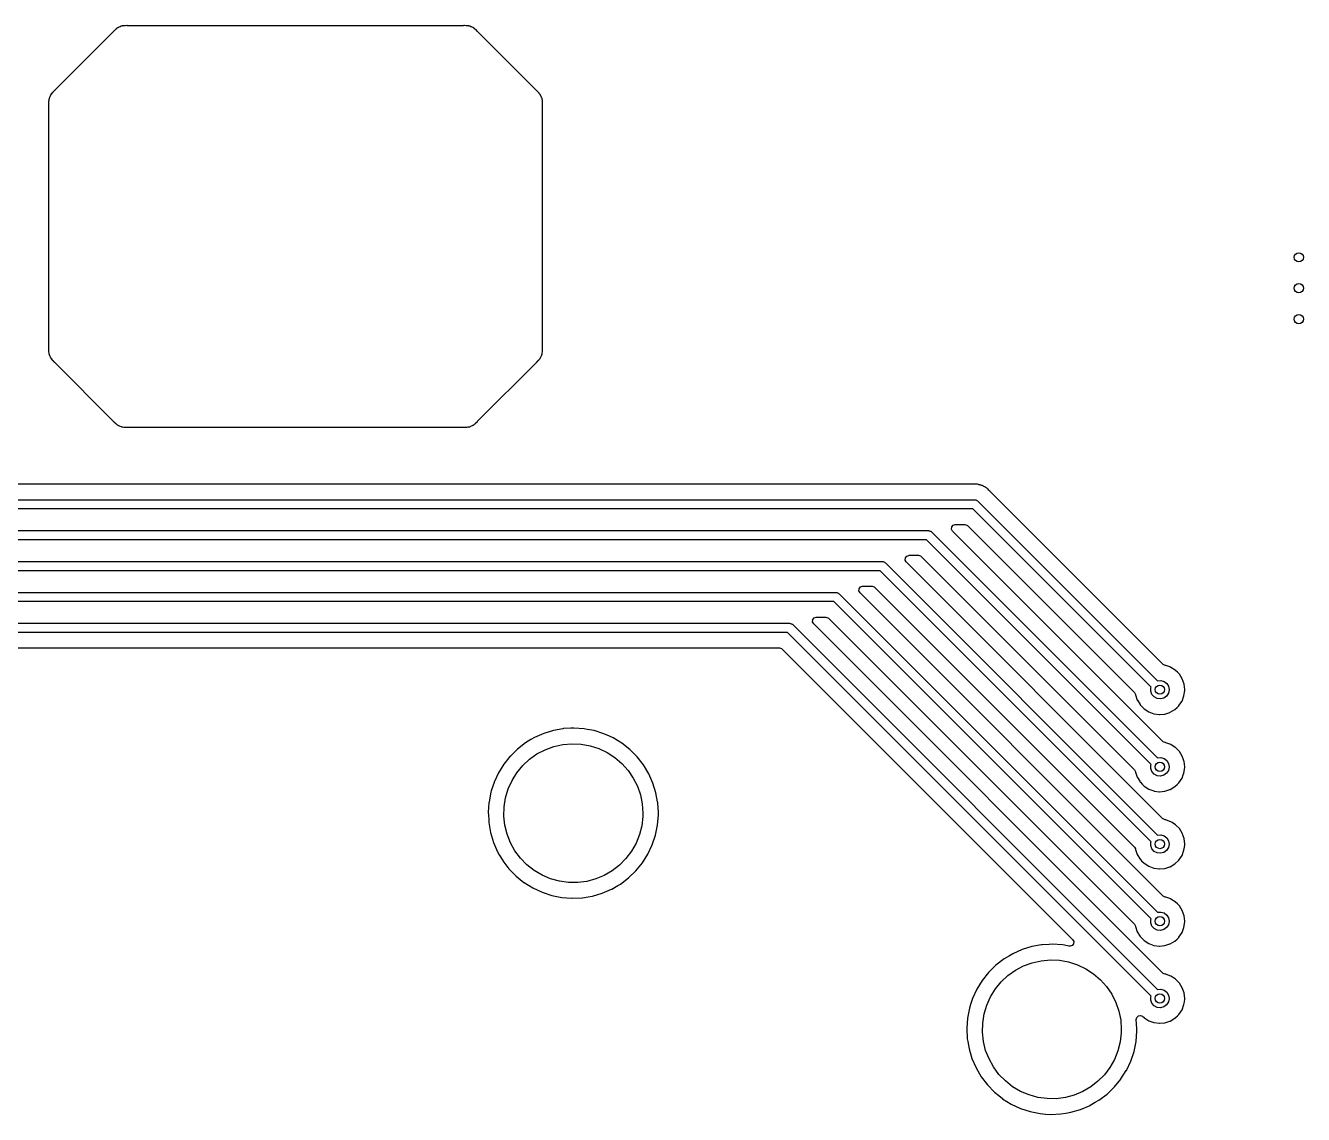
# Model space of a CAD drawing. Extents: x -3.92 to 3.92, y 0.02 to 7.83.
# Drawn here: x -0.344 to 1.285, y 4.616 to 6.004 of the extents above; entities that cross this region are included whole.
import ezdxf

# ---------------------------------------------------------------- set-up
doc = ezdxf.new("R2010")
doc.units = 0
doc.header["$MEASUREMENT"] = 0
doc.layers.add('BLACK', color=7, linetype='CONTINUOUS')

msp = doc.modelspace()

# ---------------------------------------------------------------- linework, layer by layer
at = {"layer": 'BLACK', "linetype": 'CONTINUOUS'}
for p, q in [((-0.230115, 5.99853), (-0.231518, 5.99732)), ((-0.229846, 5.99878), (-0.230115, 5.99853)), ((-0.229396, 5.99923), (-0.229846, 5.99878)), ((-0.228944, 5.99956), (-0.229396, 5.99923)), ((-0.228633, 5.99981), (-0.228944, 5.99956)), ((-0.227515, 6.00077), (-0.228633, 5.99981)), ((-0.227247, 6.001), (-0.227515, 6.00077)), ((-0.226925, 6.00115), (-0.227247, 6.001)), ((-0.226797, 6.00123), (-0.226925, 6.00115)), ((-0.226288, 6.00153), (-0.226797, 6.00123)), ((-0.226155, 6.0016), (-0.226288, 6.00153)), ((-0.225869, 6.00181), (-0.226155, 6.0016)), ((-0.225537, 6.00193), (-0.225869, 6.00181)), ((-0.224149, 6.00243), (-0.225537, 6.00193)), ((-0.225537, 6.00193), (-0.225537, 6.00193)), ((-0.22378, 6.00258), (-0.224149, 6.00243)), ((-0.222438, 6.00319), (-0.22378, 6.00258)), ((-0.222437, 6.00319), (-0.222438, 6.00319)), ((-0.222116, 6.00333), (-0.222437, 6.00319)), ((-0.221766, 6.00338), (-0.222116, 6.00333)), ((-0.22162, 6.00343), (-0.221766, 6.00338)), ((-0.221047, 6.00357), (-0.22162, 6.00343)), ((-0.2209, 6.0036), (-0.221047, 6.00357)), ((-0.220567, 6.00372), (-0.2209, 6.0036)), ((-0.220215, 6.00374), (-0.220567, 6.00372)), ((-0.218742, 6.00383), (-0.220215, 6.00374)), ((-0.220215, 6.00374), (-0.220215, 6.00374)), ((-0.218346, 6.00387), (-0.218742, 6.00383)), ((-0.21791, 6.00394), (-0.218346, 6.00387)), ((-0.217236, 6.00394), (-0.21791, 6.00394)), ((-0.216928, 6.00395), (-0.217236, 6.00394)), ((-0.214941, 6.00407), (-0.216928, 6.00395)), ((-0.214596, 6.00399), (-0.214941, 6.00407)), ((-0.214244, 6.00396), (-0.214596, 6.00399)), ((-0.214242, 6.00399), (-0.214244, 6.00396)), ((-0.2138, 6.00394), (-0.214242, 6.00399)), ((0.213953, 6.00394), (-0.2138, 6.00394)), ((0.214485, 6.00399), (0.213953, 6.00394)), ((0.214838, 6.00401), (0.214485, 6.00399)), ((0.214485, 6.00399), (0.214485, 6.00399)), ((0.215183, 6.00409), (0.214838, 6.00401)), ((0.215535, 6.00406), (0.215183, 6.00409)), ((0.215536, 6.00406), (0.215535, 6.00406)), ((0.217029, 6.00395), (0.215536, 6.00406)), ((0.217396, 6.00394), (0.217029, 6.00395)), ((0.218033, 6.00394), (0.217396, 6.00394)), ((0.218222, 6.00391), (0.218033, 6.00394)), ((0.218586, 6.00385), (0.218222, 6.00391)), ((0.218222, 6.00391), (0.218222, 6.00391)), ((0.218981, 6.00381), (0.218586, 6.00385)), ((0.219617, 6.00376), (0.218981, 6.00381)), ((0.220805, 6.00367), (0.219617, 6.00376)), ((0.221136, 6.00355), (0.220805, 6.00367)), ((0.221284, 6.00351), (0.221136, 6.00355)), ((0.221855, 6.00336), (0.221284, 6.00351)), ((0.221999, 6.00332), (0.221855, 6.00336)), ((0.222348, 6.00327), (0.221999, 6.00332)), ((0.223669, 6.00265), (0.222348, 6.00327)), ((0.224004, 6.00249), (0.223669, 6.00265)), ((0.224371, 6.00233), (0.224004, 6.00249)), ((0.226083, 6.00169), (0.224371, 6.00233)), ((0.226366, 6.00148), (0.226083, 6.00169)), ((0.226499, 6.00141), (0.226366, 6.00148)), ((0.227005, 6.0011), (0.226499, 6.00141)), ((0.227131, 6.00102), (0.227005, 6.0011)), ((0.227451, 6.00087), (0.227131, 6.00102)), ((0.227716, 6.00064), (0.227451, 6.00087)), ((0.228822, 5.99966), (0.227716, 6.00064)), ((0.227716, 6.00064), (0.227716, 6.00064)), ((0.229131, 5.99941), (0.228822, 5.99966)), ((0.229483, 5.99914), (0.229131, 5.99941)), ((0.229959, 5.99867), (0.229483, 5.99914)), ((0.230183, 5.99846), (0.229959, 5.99867)), ((0.231676, 5.99714), (0.230183, 5.99846)), ((-0.232281, 5.99635), (-0.30726, 5.92137)), ((-0.231945, 5.99676), (-0.232281, 5.99635)), ((-0.231942, 5.99676), (-0.231945, 5.99676)), ((-0.23171, 5.99703), (-0.231942, 5.99676)), ((-0.231518, 5.99732), (-0.23171, 5.99703)), ((0.231865, 5.99684), (0.231676, 5.99714)), ((0.232094, 5.99657), (0.231865, 5.99684)), ((0.232111, 5.99658), (0.232094, 5.99657)), ((0.232389, 5.99624), (0.232111, 5.99658)), ((0.307369, 5.92126), (0.232389, 5.99624)), ((-0.312043, 5.91611), (-0.312126, 5.91598)), ((-0.311893, 5.91643), (-0.312043, 5.91611)), ((-0.311659, 5.91669), (-0.311893, 5.91643)), ((-0.310682, 5.9178), (-0.311659, 5.91669)), ((-0.310431, 5.91811), (-0.310682, 5.9178)), ((-0.310348, 5.91822), (-0.310431, 5.91811)), ((-0.310167, 5.91846), (-0.310348, 5.91822)), ((-0.309691, 5.91894), (-0.310167, 5.91846)), ((-0.30948, 5.91916), (-0.309691, 5.91894)), ((-0.308395, 5.92039), (-0.30948, 5.91916)), ((-0.308161, 5.92065), (-0.308395, 5.92039)), ((-0.307863, 5.92084), (-0.308161, 5.92065)), ((-0.307593, 5.92107), (-0.307863, 5.92084)), ((-0.30726, 5.92137), (-0.307608, 5.92109)), ((-0.307608, 5.92109), (-0.307593, 5.92107)), ((0.307785, 5.92092), (0.307369, 5.92126)), ((0.308049, 5.92069), (0.307782, 5.92092)), ((0.307782, 5.92092), (0.307785, 5.92092)), ((0.308345, 5.92049), (0.308049, 5.92069)), ((0.309554, 5.91909), (0.308345, 5.92049)), ((0.309804, 5.91882), (0.309554, 5.91909)), ((0.310254, 5.91837), (0.309804, 5.91882)), ((0.310564, 5.91795), (0.310254, 5.91837)), ((0.310584, 5.91792), (0.310564, 5.91795)), ((0.310831, 5.91761), (0.310584, 5.91792)), ((0.312025, 5.91622), (0.310831, 5.91761)), ((0.312171, 5.9159), (0.312025, 5.91622)), ((-0.314974, 5.90601), (-0.315111, 5.90416)), ((-0.315111, 5.90416), (-0.315038, 5.90381)), ((-0.315038, 5.90381), (-0.315014, 5.90346)), ((-0.315014, 5.90346), (-0.315017, 5.90346)), ((-0.315017, 5.90346), (-0.314961, 5.90293)), ((-0.314961, 5.90637), (-0.314974, 5.90601)), ((-0.314912, 5.90732), (-0.314961, 5.90701)), ((-0.314961, 5.90701), (-0.314961, 5.90637)), ((-0.314961, 5.90293), (-0.314961, 5.59329)), ((-0.314875, 5.90756), (-0.314912, 5.90732)), ((-0.314829, 5.90796), (-0.314875, 5.90756)), ((-0.31472, 5.90943), (-0.314829, 5.90796)), ((-0.314694, 5.90978), (-0.31472, 5.90943)), ((-0.31457, 5.91011), (-0.314694, 5.90978)), ((-0.314537, 5.91026), (-0.31457, 5.91011)), ((-0.314387, 5.91083), (-0.314537, 5.91026)), ((-0.314343, 5.91098), (-0.314387, 5.91083)), ((-0.314289, 5.91132), (-0.314343, 5.91098)), ((-0.313616, 5.91276), (-0.314289, 5.91132)), ((-0.313511, 5.91298), (-0.313616, 5.91276)), ((-0.313357, 5.91335), (-0.313511, 5.91298)), ((-0.31292, 5.91451), (-0.313357, 5.91335)), ((-0.312715, 5.91506), (-0.31292, 5.91451)), ((-0.312503, 5.91534), (-0.312715, 5.91506)), ((-0.31243, 5.91548), (-0.312503, 5.91534)), ((-0.312126, 5.91598), (-0.31243, 5.91548)), ((0.312254, 5.91577), (0.312171, 5.9159)), ((0.312551, 5.91526), (0.312254, 5.91577)), ((0.312622, 5.91513), (0.312551, 5.91526)), ((0.31283, 5.91485), (0.312622, 5.91513)), ((0.31295, 5.91451), (0.31283, 5.91485)), ((0.313451, 5.91313), (0.31295, 5.91451)), ((0.31295, 5.91451), (0.31295, 5.91451)), ((0.313601, 5.91276), (0.313451, 5.91313)), ((0.314212, 5.91141), (0.313601, 5.91276)), ((0.314358, 5.91109), (0.314212, 5.91141)), ((0.314212, 5.91141), (0.314212, 5.91141)), ((0.314408, 5.91074), (0.314358, 5.91109)), ((0.314451, 5.9106), (0.314408, 5.91074)), ((0.314594, 5.91002), (0.314451, 5.9106)), ((0.314624, 5.90988), (0.314594, 5.91002)), ((0.314744, 5.90954), (0.314624, 5.90988)), ((0.314766, 5.90919), (0.314744, 5.90954)), ((0.314858, 5.90772), (0.314766, 5.90919)), ((0.314766, 5.90919), (0.314766, 5.90919)), ((0.314898, 5.90732), (0.314858, 5.90772)), ((0.314961, 5.90689), (0.314898, 5.90732)), ((0.314961, 5.90621), (0.314961, 5.90689)), ((0.31497, 5.9059), (0.314961, 5.90621)), ((0.314961, 5.90278), (0.31501, 5.90322)), ((0.314961, 5.59313), (0.314961, 5.90278)), ((0.315093, 5.90392), (0.31497, 5.9059)), ((0.314987, 5.90322), (0.315015, 5.90357)), ((0.31501, 5.90322), (0.314987, 5.90322)), ((0.315015, 5.90357), (0.315093, 5.90392)), ((-0.315015, 5.59249), (-0.315093, 5.59215)), ((-0.315093, 5.59215), (-0.315072, 5.59179)), ((-0.315072, 5.59179), (-0.31497, 5.59016)), ((-0.314987, 5.59284), (-0.315015, 5.59249)), ((-0.314961, 5.59329), (-0.31501, 5.59284)), ((-0.31501, 5.59284), (-0.314987, 5.59284)), ((-0.31497, 5.59016), (-0.314961, 5.58985)), ((0.315017, 5.5926), (0.314961, 5.59313)), ((0.314961, 5.58969), (0.314974, 5.59006)), ((0.314974, 5.59006), (0.315085, 5.59155)), ((0.315038, 5.59225), (0.315014, 5.5926)), ((0.315014, 5.5926), (0.315017, 5.5926)), ((0.315111, 5.5919), (0.315038, 5.59225)), ((0.315085, 5.59155), (0.315111, 5.5919)), ((-0.314961, 5.58985), (-0.314961, 5.58918)), ((-0.314961, 5.58918), (-0.314936, 5.589)), ((-0.314936, 5.589), (-0.314898, 5.58874)), ((-0.314898, 5.58874), (-0.314858, 5.58835)), ((-0.314858, 5.58835), (-0.314843, 5.58811)), ((-0.314843, 5.58811), (-0.314744, 5.58652)), ((-0.314744, 5.58652), (-0.314624, 5.58619)), ((-0.314624, 5.58619), (-0.314594, 5.58604)), ((-0.314594, 5.58604), (-0.314451, 5.58547)), ((-0.314451, 5.58547), (-0.314408, 5.58532)), ((-0.314408, 5.58532), (-0.314358, 5.58497)), ((-0.314358, 5.58497), (-0.314212, 5.58465)), ((-0.314212, 5.58465), (-0.314212, 5.58465)), ((-0.314212, 5.58465), (-0.313601, 5.58331)), ((-0.313601, 5.58331), (-0.313451, 5.58294)), ((-0.313451, 5.58294), (-0.31283, 5.58122)), ((-0.31283, 5.58122), (-0.312622, 5.58093)), ((-0.312622, 5.58093), (-0.312551, 5.5808)), ((-0.312551, 5.5808), (-0.312254, 5.58029)), ((-0.312254, 5.58029), (-0.312171, 5.58016)), ((-0.312171, 5.58016), (-0.312025, 5.57984)), ((-0.312025, 5.57984), (-0.311794, 5.57957)), ((-0.311794, 5.57957), (-0.310831, 5.57845)), ((-0.310831, 5.57845), (-0.310584, 5.57814)), ((-0.310584, 5.57814), (-0.310254, 5.57769)), ((-0.310254, 5.57769), (-0.309804, 5.57724)), ((-0.309804, 5.57724), (-0.309554, 5.57697)), ((-0.309554, 5.57697), (-0.308345, 5.57557)), ((-0.308345, 5.57557), (-0.308049, 5.57538)), ((-0.308049, 5.57538), (-0.307782, 5.57514)), ((-0.307782, 5.57514), (-0.307785, 5.57514)), ((-0.307785, 5.57514), (-0.307369, 5.57481)), ((-0.307369, 5.57481), (-0.232389, 5.49983)), ((0.232281, 5.49972), (0.30726, 5.5747)), ((0.30726, 5.5747), (0.307608, 5.57498)), ((0.307593, 5.57499), (0.307863, 5.57522)), ((0.307608, 5.57498), (0.307593, 5.57499)), ((0.307863, 5.57522), (0.308161, 5.57541)), ((0.308161, 5.57541), (0.30948, 5.5769)), ((0.30948, 5.5769), (0.30969, 5.57713)), ((0.30969, 5.57713), (0.310167, 5.5776)), ((0.310167, 5.5776), (0.310431, 5.57796)), ((0.310431, 5.57796), (0.310682, 5.57826)), ((0.310682, 5.57826), (0.311659, 5.57937)), ((0.311659, 5.57937), (0.311893, 5.57964)), ((0.311893, 5.57964), (0.312043, 5.57996)), ((0.312043, 5.57996), (0.312126, 5.58008)), ((0.312126, 5.58008), (0.31243, 5.58059)), ((0.31243, 5.58059), (0.312503, 5.58072)), ((0.312503, 5.58072), (0.312715, 5.581)), ((0.312715, 5.581), (0.313357, 5.58272)), ((0.313357, 5.58272), (0.313511, 5.58308)), ((0.313511, 5.58308), (0.314139, 5.58442)), ((0.314139, 5.58442), (0.314289, 5.58474)), ((0.314289, 5.58474), (0.314343, 5.58509)), ((0.314343, 5.58509), (0.314387, 5.58523)), ((0.314387, 5.58523), (0.314537, 5.5858)), ((0.314537, 5.5858), (0.31457, 5.58595)), ((0.31457, 5.58595), (0.314694, 5.58628)), ((0.314694, 5.58628), (0.314829, 5.58811)), ((0.314829, 5.58811), (0.314875, 5.5885)), ((0.314875, 5.5885), (0.314961, 5.58905)), ((0.314961, 5.58905), (0.314961, 5.58969)), ((-0.232389, 5.49983), (-0.232111, 5.49948)), ((-0.232111, 5.49948), (-0.232094, 5.49949)), ((-0.232094, 5.49949), (-0.231865, 5.49922)), ((-0.231865, 5.49922), (-0.231676, 5.49893)), ((-0.231676, 5.49893), (-0.231411, 5.49869)), ((-0.231411, 5.49869), (-0.231411, 5.49869)), ((-0.231411, 5.49869), (-0.230183, 5.49761)), ((-0.230183, 5.49761), (-0.229959, 5.4974)), ((-0.229959, 5.4974), (-0.229483, 5.49692)), ((-0.229483, 5.49692), (-0.229216, 5.49672)), ((-0.229216, 5.49672), (-0.229131, 5.49666)), ((-0.229131, 5.49666), (-0.228822, 5.4964)), ((-0.228822, 5.4964), (-0.227451, 5.49519)), ((-0.227451, 5.49519), (-0.227131, 5.49504)), ((-0.227131, 5.49504), (-0.227005, 5.49496)), ((-0.227005, 5.49496), (-0.226499, 5.49466)), ((-0.226499, 5.49466), (-0.226366, 5.49458)), ((-0.226366, 5.49458), (-0.226083, 5.49437)), ((-0.226083, 5.49437), (-0.224371, 5.49373)), ((-0.224371, 5.49373), (-0.224004, 5.49358)), ((-0.224004, 5.49358), (-0.222348, 5.4928)), ((-0.222348, 5.4928), (-0.221999, 5.49274)), ((-0.221999, 5.49274), (-0.221855, 5.4927)), ((-0.221855, 5.4927), (-0.221284, 5.49255)), ((-0.221284, 5.49255), (-0.221136, 5.49252)), ((-0.221136, 5.49252), (-0.220805, 5.49239)), ((-0.220805, 5.49239), (-0.218981, 5.49226)), ((-0.218981, 5.49226), (-0.218586, 5.49221)), ((0.218742, 5.49223), (0.220215, 5.49232)), ((0.220215, 5.49232), (0.220567, 5.49234)), ((0.220215, 5.49232), (0.220215, 5.49232)), ((0.220567, 5.49234), (0.220899, 5.49246)), ((0.220899, 5.49246), (0.221048, 5.49249)), ((0.221048, 5.49249), (0.221621, 5.49264)), ((0.221621, 5.49264), (0.221766, 5.49268)), ((0.221766, 5.49268), (0.222116, 5.49273)), ((0.222116, 5.49273), (0.223781, 5.49349)), ((0.223781, 5.49349), (0.224149, 5.49364)), ((0.224149, 5.49364), (0.225537, 5.49414)), ((0.225537, 5.49414), (0.225869, 5.49426)), ((0.225537, 5.49414), (0.225537, 5.49414)), ((0.225869, 5.49426), (0.226155, 5.49446)), ((0.226155, 5.49446), (0.226289, 5.49454)), ((0.226289, 5.49454), (0.226797, 5.49483)), ((0.226797, 5.49483), (0.226925, 5.49492)), ((0.226925, 5.49492), (0.227247, 5.49506)), ((0.227247, 5.49506), (0.228633, 5.49626)), ((0.228633, 5.49626), (0.228944, 5.4965)), ((0.228944, 5.4965), (0.229396, 5.49683)), ((0.229396, 5.49683), (0.229846, 5.49728)), ((0.229846, 5.49728), (0.230115, 5.49753)), ((0.230115, 5.49753), (0.231518, 5.49874)), ((0.231518, 5.49874), (0.23171, 5.49904)), ((0.23171, 5.49904), (0.231942, 5.4993)), ((0.231942, 5.4993), (0.231945, 5.4993)), ((0.231945, 5.4993), (0.232281, 5.49972)), ((-0.218586, 5.49221), (-0.218033, 5.49213)), ((-0.218033, 5.49213), (-0.217397, 5.49213)), ((-0.217397, 5.49213), (-0.217029, 5.49211)), ((-0.217029, 5.49211), (-0.215183, 5.49198)), ((-0.215183, 5.49198), (-0.214838, 5.49205)), ((-0.214838, 5.49205), (-0.214485, 5.49207)), ((-0.214485, 5.49207), (-0.213953, 5.49213)), ((-0.214485, 5.49207), (-0.214485, 5.49207)), ((-0.213953, 5.49213), (0.2138, 5.49213)), ((0.2138, 5.49213), (0.214242, 5.49208)), ((0.214242, 5.49208), (0.214244, 5.4921)), ((0.214244, 5.4921), (0.214596, 5.49207)), ((0.214596, 5.49207), (0.214941, 5.49199)), ((0.214941, 5.49199), (0.216929, 5.49212)), ((0.216929, 5.49212), (0.217236, 5.49213)), ((0.217236, 5.49213), (0.21791, 5.49213)), ((0.21791, 5.49213), (0.218346, 5.49219)), ((0.218346, 5.49219), (0.218742, 5.49223)), ((0.86477, 5.41931), (-1.41711, 5.41931)), ((0.865237, 5.41933), (0.86477, 5.41931)), ((0.866642, 5.41947), (0.865237, 5.41933)), ((0.866952, 5.4195), (0.866642, 5.41947)), ((0.867261, 5.41945), (0.866952, 5.4195)), ((0.867729, 5.41937), (0.867261, 5.41945)), ((0.868505, 5.41931), (0.867729, 5.41937)), ((0.86927, 5.41931), (0.868505, 5.41931)), ((0.869376, 5.4193), (0.86927, 5.41931)), ((0.869603, 5.41925), (0.869376, 5.4193)), ((0.871113, 5.41886), (0.869603, 5.41925)), ((0.869603, 5.41925), (0.869603, 5.41925)), ((0.87157, 5.41876), (0.871113, 5.41886)), ((0.873033, 5.41853), (0.87157, 5.41876)), ((0.873342, 5.41848), (0.873033, 5.41853)), ((0.873628, 5.41836), (0.873342, 5.41848)), ((0.874103, 5.41815), (0.873628, 5.41836)), ((0.873628, 5.41836), (0.873628, 5.41836)), ((0.874839, 5.4179), (0.874103, 5.41815)), ((0.875642, 5.4177), (0.874839, 5.4179)), ((0.877214, 5.41683), (0.875642, 5.4177)), ((0.877633, 5.41663), (0.877214, 5.41683)), ((0.879279, 5.41591), (0.877633, 5.41663)), ((0.879525, 5.41572), (0.879279, 5.41591)), ((0.879934, 5.41541), (0.879525, 5.41572)), ((0.879525, 5.41572), (0.879525, 5.41572)), ((0.880584, 5.41498), (0.879934, 5.41541)), ((0.881037, 5.41473), (0.880584, 5.41498)), ((0.881311, 5.41458), (0.881037, 5.41473)), ((0.881037, 5.41473), (0.881037, 5.41473)), ((0.881538, 5.41437), (0.881311, 5.41458)), ((0.882618, 5.41335), (0.881538, 5.41437)), ((0.882973, 5.41305), (0.882618, 5.41335)), ((0.883149, 5.41291), (0.882973, 5.41305)), ((0.884061, 5.412), (0.883149, 5.41291)), ((0.884173, 5.41189), (0.884061, 5.412)), ((0.886026, 5.41015), (0.884173, 5.41189)), ((-1.42701, 5.39961), (0.866142, 5.39961)), ((0.866142, 5.39961), (0.866893, 5.39941)), ((0.866893, 5.39941), (0.86767, 5.39941)), ((0.86767, 5.39941), (0.868344, 5.39902)), ((0.868344, 5.39902), (0.869094, 5.39882)), ((0.869094, 5.39882), (0.869644, 5.39827)), ((0.869644, 5.39827), (0.870318, 5.39788)), ((0.870318, 5.39788), (1.09932, 5.16887)), ((0.886182, 5.40991), (0.886026, 5.41015)), ((0.886456, 5.40961), (0.886182, 5.40991)), ((1.10623, 5.18983), (0.886456, 5.40961)), ((0.863696, 5.3878), (-1.427, 5.3878)), ((1.09104, 5.16045), (0.863696, 5.3878)), ((0.836674, 5.36208), (0.836873, 5.36486)), ((0.838013, 5.35962), (0.836674, 5.36208)), ((0.836873, 5.36486), (0.838548, 5.3671)), ((0.838548, 5.3671), (0.841167, 5.36808)), ((0.841167, 5.36808), (0.841521, 5.36809)), ((0.841521, 5.36809), (0.853479, 5.36809)), ((0.853479, 5.36809), (0.856161, 5.3673)), ((0.856161, 5.3673), (0.856987, 5.36664)), ((0.856987, 5.36664), (1.06997, 5.15366)), ((-1.46638, 5.36024), (0.807087, 5.36024)), ((0.80464, 5.34843), (-1.46637, 5.34843)), ((1.09104, 5.06202), (0.80464, 5.34843)), ((0.807087, 5.36024), (0.807838, 5.36003)), ((0.807838, 5.36003), (0.808615, 5.36003)), ((0.808615, 5.36003), (0.809288, 5.35965)), ((0.809288, 5.35965), (0.810039, 5.35945)), ((0.810039, 5.35945), (0.810589, 5.3589)), ((0.810589, 5.3589), (0.811262, 5.35851)), ((0.811262, 5.35851), (1.09932, 5.07045)), ((1.10623, 5.0914), (0.838013, 5.35962)), ((-1.50575, 5.32087), (0.748031, 5.32087)), ((0.748031, 5.32087), (0.748782, 5.32066)), ((0.748782, 5.32066), (0.74956, 5.32066)), ((0.74956, 5.32066), (0.750233, 5.32028)), ((0.750233, 5.32028), (0.750984, 5.32007)), ((0.750984, 5.32007), (0.751534, 5.31953)), ((0.751534, 5.31953), (0.752207, 5.31914)), ((0.752207, 5.31914), (1.09932, 4.97202)), ((0.777619, 5.32271), (0.777818, 5.32549)), ((0.778958, 5.32025), (0.777619, 5.32271)), ((0.777818, 5.32549), (0.779493, 5.32773)), ((1.10623, 4.99298), (0.778958, 5.32025)), ((0.779493, 5.32773), (0.782112, 5.32871)), ((0.782112, 5.32871), (0.782466, 5.32872)), ((0.782466, 5.32872), (0.794424, 5.32872)), ((0.794424, 5.32872), (0.797106, 5.32793)), ((0.797106, 5.32793), (0.797931, 5.32727)), ((0.797931, 5.32727), (1.06997, 5.05523)), ((0.745585, 5.30906), (-1.50574, 5.30906)), ((1.09104, 4.9636), (0.745585, 5.30906)), ((-1.54512, 5.2815), (0.688976, 5.2815)), ((0.688976, 5.2815), (0.689727, 5.28129)), ((0.689727, 5.28129), (0.690505, 5.28129)), ((0.690505, 5.28129), (0.691178, 5.28091)), ((0.691178, 5.28091), (0.691929, 5.2807)), ((0.691929, 5.2807), (0.692479, 5.28016)), ((0.718564, 5.28334), (0.718763, 5.28612)), ((0.719903, 5.28088), (0.718564, 5.28334)), ((0.718763, 5.28612), (0.720438, 5.28836)), ((1.10623, 4.89455), (0.719903, 5.28088)), ((0.720438, 5.28836), (0.723057, 5.28934)), ((0.723057, 5.28934), (0.723411, 5.28935)), ((0.723411, 5.28935), (0.735369, 5.28935)), ((0.735369, 5.28935), (0.738051, 5.28856)), ((0.738051, 5.28856), (0.738876, 5.2879)), ((0.738876, 5.2879), (1.06997, 4.95681)), ((0.68653, 5.26969), (-1.54511, 5.26969)), ((1.09104, 4.86517), (0.68653, 5.26969)), ((0.692479, 5.28016), (0.693152, 5.27977)), ((0.693152, 5.27977), (1.09932, 4.8736)), ((0.659708, 5.24675), (0.661383, 5.24899)), ((0.661383, 5.24899), (0.664002, 5.24997)), ((0.664002, 5.24997), (0.664356, 5.24998)), ((0.664356, 5.24998), (0.676314, 5.24998)), ((0.676314, 5.24998), (0.678995, 5.24919)), ((0.678995, 5.24919), (0.679821, 5.24853)), ((0.679821, 5.24853), (1.06997, 4.85838)), ((-1.58449, 5.24213), (0.629921, 5.24213)), ((0.629921, 5.24213), (0.630672, 5.24192)), ((0.630672, 5.24192), (0.63145, 5.24192)), ((0.63145, 5.24192), (0.632123, 5.24154)), ((0.632123, 5.24154), (0.632874, 5.24133)), ((0.632874, 5.24133), (0.633424, 5.24079)), ((0.633424, 5.24079), (0.634097, 5.2404)), ((0.634097, 5.2404), (1.09932, 4.77517)), ((0.659508, 5.24397), (0.659708, 5.24675)), ((0.660848, 5.24151), (0.659508, 5.24397)), ((1.10623, 4.79613), (0.660848, 5.24151)), ((0.627475, 5.23031), (-1.58448, 5.23031)), ((1.09104, 4.76675), (0.627475, 5.23031)), ((-1.57454, 5.21061), (0.617258, 5.21061)), ((0.617258, 5.21061), (0.61994, 5.20982)), ((0.61994, 5.20982), (0.620766, 5.20916)), ((0.620766, 5.20916), (0.991104, 4.83882)), ((1.10658, 5.18951), (1.10623, 5.18983)), ((1.10915, 5.18841), (1.10658, 5.18951)), ((1.10933, 5.18839), (1.10915, 5.18841)), ((1.1096, 5.18836), (1.10933, 5.18839)), ((1.10933, 5.18839), (1.10933, 5.18839)), ((1.10986, 5.18826), (1.1096, 5.18836)), ((1.10987, 5.18826), (1.10986, 5.18826)), ((1.1151, 5.1864), (1.10987, 5.18826)), ((1.11626, 5.18598), (1.1151, 5.1864)), ((1.1165, 5.18583), (1.11626, 5.18598)), ((1.122, 5.18234), (1.1165, 5.18583)), ((1.1165, 5.18583), (1.1165, 5.18583)), ((1.09932, 5.16887), (1.10351, 5.16923)), ((1.10351, 5.16923), (1.10767, 5.16803)), ((1.10767, 5.16803), (1.11111, 5.16541)), ((1.12223, 5.1822), (1.122, 5.18234)), ((1.12243, 5.182), (1.12223, 5.1822)), ((1.12471, 5.1797), (1.12243, 5.182)), ((1.12243, 5.182), (1.12243, 5.182)), ((1.12722, 5.17718), (1.12471, 5.1797)), ((1.13096, 5.17118), (1.12722, 5.17718)), ((1.13329, 5.16451), (1.13096, 5.17118)), ((1.06997, 5.15366), (1.07131, 5.15118)), ((1.07131, 5.15118), (1.07132, 5.15116)), ((1.07132, 5.15116), (1.07134, 5.15089)), ((1.07134, 5.15089), (1.07357, 5.14418)), ((1.09073, 5.15545), (1.09078, 5.15977)), ((1.09224, 5.1514), (1.09073, 5.15545)), ((1.09078, 5.15977), (1.09104, 5.16045)), ((1.09511, 5.14816), (1.09224, 5.1514)), ((1.11328, 5.15298), (1.11093, 5.14935)), ((1.11111, 5.16541), (1.11338, 5.16173)), ((1.11417, 5.15721), (1.11328, 5.15298)), ((1.11338, 5.16173), (1.11417, 5.15748)), ((1.11417, 5.15748), (1.11417, 5.15721)), ((1.13308, 5.14959), (1.13406, 5.15659)), ((1.13407, 5.15748), (1.13329, 5.16451)), ((1.13406, 5.15659), (1.13407, 5.15748)), ((1.07357, 5.14418), (1.07372, 5.14394)), ((1.07372, 5.14394), (1.07706, 5.13843)), ((1.07706, 5.13843), (1.07724, 5.13813)), ((1.07724, 5.13813), (1.08215, 5.13305)), ((1.09895, 5.14617), (1.09511, 5.14816)), ((1.10325, 5.1457), (1.09895, 5.14617)), ((1.10743, 5.14681), (1.10325, 5.1457)), ((1.11093, 5.14935), (1.10743, 5.14681)), ((1.12154, 5.13222), (1.1243, 5.13486)), ((1.1243, 5.13486), (1.12645, 5.1369)), ((1.12645, 5.1369), (1.12666, 5.1371)), ((1.12645, 5.1369), (1.12645, 5.1369)), ((1.12666, 5.1371), (1.13057, 5.14298)), ((1.13057, 5.14298), (1.13308, 5.14959)), ((1.08215, 5.13305), (1.08806, 5.12917)), ((1.08806, 5.12917), (1.09469, 5.12671)), ((1.09469, 5.12671), (1.09497, 5.12667)), ((1.09497, 5.12667), (1.09497, 5.12667)), ((1.09497, 5.12667), (1.10142, 5.12581)), ((1.10142, 5.12581), (1.10142, 5.12581)), ((1.10142, 5.12581), (1.1017, 5.12577)), ((1.1017, 5.12577), (1.10197, 5.1258)), ((1.10197, 5.1258), (1.10846, 5.12639)), ((1.10197, 5.1258), (1.10197, 5.1258)), ((1.10846, 5.12639), (1.10874, 5.12642)), ((1.10874, 5.12642), (1.11007, 5.12685)), ((1.11007, 5.12685), (1.1152, 5.12851)), ((1.1152, 5.12851), (1.11546, 5.1286)), ((1.1152, 5.12851), (1.1152, 5.12851)), ((1.11546, 5.1286), (1.12154, 5.13222)), ((0.316516, 5.10168), (0.304574, 5.0964)), ((0.316659, 5.10172), (0.316516, 5.10168)), ((0.328863, 5.10544), (0.316659, 5.10172)), ((0.316659, 5.10172), (0.316659, 5.10172)), ((0.329006, 5.10549), (0.328863, 5.10544)), ((0.328863, 5.10544), (0.328863, 5.10544)), ((0.340936, 5.1076), (0.329006, 5.10549)), ((0.341715, 5.10774), (0.340936, 5.1076)), ((0.341862, 5.10777), (0.341715, 5.10774)), ((0.341715, 5.10774), (0.341715, 5.10774)), ((0.351087, 5.10827), (0.341862, 5.10777)), ((0.35475, 5.10847), (0.351087, 5.10827)), ((0.354899, 5.10848), (0.35475, 5.10847)), ((0.35475, 5.10847), (0.35475, 5.10847)), ((0.367927, 5.10763), (0.354899, 5.10848)), ((0.368074, 5.1076), (0.367927, 5.10763)), ((0.372006, 5.10686), (0.368074, 5.1076)), ((0.368074, 5.1076), (0.368074, 5.1076)), ((0.380759, 5.10522), (0.372006, 5.10686)), ((0.393208, 5.10128), (0.380759, 5.10522)), ((0.393344, 5.10122), (0.393208, 5.10128)), ((0.400353, 5.09803), (0.393344, 5.10122)), ((0.393344, 5.10122), (0.393344, 5.10122)), ((0.293354, 5.08973), (0.283016, 5.08175)), ((0.293482, 5.0898), (0.293354, 5.08973)), ((0.300225, 5.09381), (0.293482, 5.0898)), ((0.293482, 5.0898), (0.293482, 5.0898)), ((0.304574, 5.0964), (0.300225, 5.09381)), ((0.318301, 5.08092), (0.32932, 5.08498)), ((0.32932, 5.08498), (0.340779, 5.08754)), ((0.340779, 5.08754), (0.352476, 5.08856)), ((0.352476, 5.08856), (0.364205, 5.08803)), ((0.364205, 5.08803), (0.375761, 5.08595)), ((0.375761, 5.08595), (0.38694, 5.08236)), ((0.405094, 5.09587), (0.400353, 5.09803)), ((0.416244, 5.08908), (0.405094, 5.09587)), ((0.426498, 5.081), (0.416244, 5.08908)), ((1.10658, 5.09108), (1.10623, 5.0914)), ((1.10915, 5.08998), (1.10658, 5.09108)), ((1.1096, 5.08993), (1.10915, 5.08998)), ((1.10986, 5.08984), (1.1096, 5.08993)), ((1.10987, 5.08984), (1.10986, 5.08984)), ((1.1151, 5.08797), (1.10987, 5.08984)), ((1.11626, 5.08756), (1.1151, 5.08797)), ((1.1165, 5.08741), (1.11626, 5.08756)), ((1.122, 5.08392), (1.1165, 5.08741)), ((1.1165, 5.08741), (1.1165, 5.08741)), ((0.273711, 5.07259), (0.265574, 5.06238)), ((0.274021, 5.07289), (0.273711, 5.07259)), ((0.28291, 5.08165), (0.274021, 5.07289)), ((0.283016, 5.08175), (0.28291, 5.08165)), ((0.289757, 5.06064), (0.298344, 5.06865)), ((0.298344, 5.06865), (0.307915, 5.07545)), ((0.307915, 5.07545), (0.318301, 5.08092)), ((0.38694, 5.08236), (0.397547, 5.07733)), ((0.397547, 5.07733), (0.407394, 5.07093)), ((0.407394, 5.07093), (0.416309, 5.06329)), ((0.435706, 5.07174), (0.426498, 5.081)), ((0.435798, 5.07162), (0.435706, 5.07174)), ((0.443644, 5.06156), (0.435798, 5.07162)), ((0.435798, 5.07162), (0.435798, 5.07162)), ((1.09932, 5.07045), (1.10351, 5.07081)), ((1.10351, 5.07081), (1.10767, 5.06961)), ((1.10767, 5.06961), (1.11111, 5.06699)), ((1.12223, 5.08377), (1.122, 5.08392)), ((1.12243, 5.08357), (1.12223, 5.08377)), ((1.12415, 5.08184), (1.12243, 5.08357)), ((1.12243, 5.08357), (1.12243, 5.08357)), ((1.12722, 5.07875), (1.12415, 5.08184)), ((1.13096, 5.07276), (1.12722, 5.07875)), ((1.13224, 5.06907), (1.13096, 5.07276)), ((1.13305, 5.06677), (1.13224, 5.06907)), ((0.265574, 5.06238), (0.258723, 5.05126)), ((0.282304, 5.05157), (0.289757, 5.06064)), ((0.416309, 5.06329), (0.424135, 5.05454)), ((0.424135, 5.05454), (0.430734, 5.04483)), ((0.443735, 5.06145), (0.443644, 5.06156)), ((0.443644, 5.06156), (0.443644, 5.06156)), ((0.45047, 5.05026), (0.443735, 5.06145)), ((1.06997, 5.05523), (1.07131, 5.05276)), ((1.07131, 5.05276), (1.07132, 5.05274)), ((1.07132, 5.05274), (1.07134, 5.05246)), ((1.07134, 5.05246), (1.07357, 5.04575)), ((1.09073, 5.05702), (1.09078, 5.06135)), ((1.09224, 5.05297), (1.09073, 5.05702)), ((1.09078, 5.06135), (1.09104, 5.06202)), ((1.09511, 5.04974), (1.09224, 5.05297)), ((1.11328, 5.05455), (1.11093, 5.05092)), ((1.11111, 5.06699), (1.11338, 5.06331)), ((1.11417, 5.05879), (1.11328, 5.05455)), ((1.11338, 5.06331), (1.11417, 5.05906)), ((1.11417, 5.05906), (1.11417, 5.05879)), ((1.13329, 5.06608), (1.13305, 5.06677)), ((1.13308, 5.05117), (1.13406, 5.05817)), ((1.13407, 5.05906), (1.13329, 5.06608)), ((1.13406, 5.05817), (1.13407, 5.05906)), ((0.253211, 5.03927), (0.249675, 5.02828)), ((0.253257, 5.03941), (0.253211, 5.03927)), ((0.253211, 5.03927), (0.253211, 5.03927)), ((0.258723, 5.05126), (0.253257, 5.03941)), ((0.271304, 5.03088), (0.276117, 5.04159)), ((0.276117, 5.04159), (0.282304, 5.05157)), ((0.430734, 5.04483), (0.435992, 5.03433)), ((0.455812, 5.03835), (0.45047, 5.05026)), ((0.459684, 5.02588), (0.455812, 5.03835)), ((1.07357, 5.04575), (1.07372, 5.04552)), ((1.07372, 5.04552), (1.07666, 5.04065)), ((1.07666, 5.04065), (1.07724, 5.03971)), ((1.07724, 5.03971), (1.07743, 5.03951)), ((1.07743, 5.03951), (1.07743, 5.03951)), ((1.07743, 5.03951), (1.07984, 5.03701)), ((1.07984, 5.03701), (1.08215, 5.03462)), ((1.09895, 5.04775), (1.09511, 5.04974)), ((1.10325, 5.04728), (1.09895, 5.04775)), ((1.10743, 5.04839), (1.10325, 5.04728)), ((1.11093, 5.05092), (1.10743, 5.04839)), ((1.12154, 5.0338), (1.1243, 5.03643)), ((1.1243, 5.03643), (1.12645, 5.03848)), ((1.12645, 5.03848), (1.12666, 5.03867)), ((1.12645, 5.03848), (1.12645, 5.03848)), ((1.12666, 5.03867), (1.13057, 5.04456)), ((1.13057, 5.04456), (1.13221, 5.04887)), ((1.13221, 5.04887), (1.13298, 5.05091)), ((1.13298, 5.05091), (1.13308, 5.05117)), ((1.13298, 5.05091), (1.13298, 5.05091)), ((0.249226, 5.02683), (0.246803, 5.01431)), ((0.249255, 5.02698), (0.249226, 5.02683)), ((0.249226, 5.02683), (0.249226, 5.02683)), ((0.249675, 5.02828), (0.249255, 5.02698)), ((0.266113, 5.00803), (0.267949, 5.01963)), ((0.267949, 5.01963), (0.271304, 5.03088)), ((0.435992, 5.03433), (0.439814, 5.02323)), ((0.439814, 5.02323), (0.442135, 5.01172)), ((0.45971, 5.02573), (0.459684, 5.02588)), ((0.461797, 5.01431), (0.45971, 5.02573)), ((1.08215, 5.03462), (1.08806, 5.03075)), ((1.08806, 5.03075), (1.09469, 5.02828)), ((1.09469, 5.02828), (1.09497, 5.02825)), ((1.09497, 5.02825), (1.09497, 5.02825)), ((1.09497, 5.02825), (1.10142, 5.02739)), ((1.10142, 5.02739), (1.10142, 5.02739)), ((1.10142, 5.02739), (1.1017, 5.02735)), ((1.1017, 5.02735), (1.10197, 5.02737)), ((1.10197, 5.02737), (1.10846, 5.02797)), ((1.10197, 5.02737), (1.10197, 5.02737)), ((1.10846, 5.02797), (1.10874, 5.02799)), ((1.10874, 5.02799), (1.11007, 5.02842)), ((1.11007, 5.02842), (1.1152, 5.03009)), ((1.1152, 5.03009), (1.11546, 5.03017)), ((1.1152, 5.03009), (1.1152, 5.03009)), ((1.11546, 5.03017), (1.12154, 5.0338)), ((0.246695, 5.01303), (0.245852, 5.00114)), ((0.246764, 5.01401), (0.246695, 5.01303)), ((0.246775, 5.01416), (0.246764, 5.01401)), ((0.246764, 5.01401), (0.246764, 5.01401)), ((0.246803, 5.01431), (0.246775, 5.01416)), ((0.246803, 5.01431), (0.246803, 5.01431)), ((0.265826, 4.99629), (0.266113, 5.00803)), ((0.442135, 5.01172), (0.442913, 5)), ((0.462029, 5.01303), (0.461797, 5.01431)), ((0.462038, 5.01288), (0.462029, 5.01303)), ((0.462746, 5.00114), (0.462038, 5.01288)), ((0.462038, 5.01288), (0.462038, 5.01288)), ((0.245852, 5.00114), (0.246026, 4.99764)), ((0.246026, 4.99764), (0.24633, 4.99154)), ((0.24633, 4.99154), (0.246502, 4.9881)), ((0.246502, 4.9881), (0.246527, 4.98795)), ((0.246527, 4.98795), (0.246527, 4.98795)), ((0.246527, 4.98795), (0.247836, 4.98033)), ((0.267094, 4.98462), (0.265826, 4.99629)), ((0.442808, 4.99567), (0.441458, 4.98401)), ((0.442913, 5), (0.442808, 4.99567)), ((0.461733, 4.98471), (0.462791, 4.99773)), ((0.462815, 5), (0.462746, 5.00114)), ((0.462791, 4.99773), (0.462815, 5)), ((1.10658, 4.99266), (1.10623, 4.99298)), ((1.10915, 4.99156), (1.10658, 4.99266)), ((1.1096, 4.9915), (1.10915, 4.99156)), ((1.10986, 4.99141), (1.1096, 4.9915)), ((1.10987, 4.99141), (1.10986, 4.99141)), ((1.1151, 4.98955), (1.10987, 4.99141)), ((1.11626, 4.98913), (1.1151, 4.98955)), ((1.1165, 4.98898), (1.11626, 4.98913)), ((1.11813, 4.98795), (1.1165, 4.98898)), ((1.1165, 4.98898), (1.1165, 4.98898)), ((1.12223, 4.98534), (1.11813, 4.98795)), ((0.247836, 4.98033), (0.248713, 4.97523)), ((0.248713, 4.97523), (0.252454, 4.96272)), ((0.269895, 4.97322), (0.267094, 4.98462)), ((0.274179, 4.96228), (0.269895, 4.97322)), ((0.438578, 4.97263), (0.434217, 4.96172)), ((0.441458, 4.98401), (0.438578, 4.97263)), ((0.454986, 4.95954), (0.459118, 4.97192)), ((0.459118, 4.97192), (0.461733, 4.98471)), ((1.09932, 4.97202), (1.10351, 4.97238)), ((1.10351, 4.97238), (1.10767, 4.97118)), ((1.10767, 4.97118), (1.11111, 4.96856)), ((1.12243, 4.98515), (1.12223, 4.98534)), ((1.12286, 4.98471), (1.12243, 4.98515)), ((1.12243, 4.98515), (1.12243, 4.98515)), ((1.12722, 4.98033), (1.12286, 4.98471)), ((1.13096, 4.97433), (1.12722, 4.98033)), ((1.13329, 4.96766), (1.13096, 4.97433)), ((0.252454, 4.96272), (0.257671, 4.95075)), ((0.279871, 4.95201), (0.274179, 4.96228)), ((0.434217, 4.96172), (0.428454, 4.9515)), ((0.449396, 4.94774), (0.454986, 4.95954)), ((1.06997, 4.95681), (1.07131, 4.95433)), ((1.09073, 4.9586), (1.09078, 4.96292)), ((1.09224, 4.95455), (1.09073, 4.9586)), ((1.09078, 4.96292), (1.09104, 4.9636)), ((1.09511, 4.95131), (1.09224, 4.95455)), ((1.11328, 4.95613), (1.11093, 4.9525)), ((1.11111, 4.96856), (1.11338, 4.96488)), ((1.11417, 4.96036), (1.11328, 4.95613)), ((1.11338, 4.96488), (1.11417, 4.96063)), ((1.11417, 4.96063), (1.11417, 4.96036)), ((1.13308, 4.95274), (1.13365, 4.95681)), ((1.13407, 4.96063), (1.13329, 4.96766)), ((1.13365, 4.95681), (1.13404, 4.95959)), ((1.13404, 4.95959), (1.13406, 4.95974)), ((1.13404, 4.95959), (1.13404, 4.95959)), ((1.13406, 4.95974), (1.13407, 4.96063)), ((0.257671, 4.95075), (0.257746, 4.95062)), ((0.257746, 4.95062), (0.257746, 4.95062)), ((0.257746, 4.95062), (0.259821, 4.94709)), ((0.259821, 4.94709), (0.264287, 4.93949)), ((0.264287, 4.93949), (0.264378, 4.93937)), ((0.264378, 4.93937), (0.272118, 4.92923)), ((0.286872, 4.94259), (0.279871, 4.95201)), ((0.295057, 4.93417), (0.286872, 4.94259)), ((0.421387, 4.94212), (0.413143, 4.93376)), ((0.428454, 4.9515), (0.421387, 4.94212)), ((0.442509, 4.93682), (0.449317, 4.94761)), ((0.449317, 4.94761), (0.449396, 4.94774)), ((0.449317, 4.94761), (0.449317, 4.94761)), ((1.07131, 4.95433), (1.07132, 4.95431)), ((1.07132, 4.95431), (1.07134, 4.95404)), ((1.07134, 4.95404), (1.07143, 4.95377)), ((1.07143, 4.95377), (1.07143, 4.95377)), ((1.07143, 4.95377), (1.07186, 4.95248)), ((1.07186, 4.95248), (1.07357, 4.94733)), ((1.07357, 4.94733), (1.07724, 4.94128)), ((1.07724, 4.94128), (1.07743, 4.94108)), ((1.07743, 4.94108), (1.07743, 4.94108)), ((1.07743, 4.94108), (1.07908, 4.93937)), ((1.07908, 4.93937), (1.08215, 4.93619)), ((1.09895, 4.94932), (1.09511, 4.95131)), ((1.10325, 4.94885), (1.09895, 4.94932)), ((1.10743, 4.94996), (1.10325, 4.94885)), ((1.11093, 4.9525), (1.10743, 4.94996)), ((1.12154, 4.93537), (1.126, 4.93962)), ((1.126, 4.93962), (1.12645, 4.94005)), ((1.12645, 4.94005), (1.12666, 4.94025)), ((1.12645, 4.94005), (1.12645, 4.94005)), ((1.12666, 4.94025), (1.13057, 4.94613)), ((1.13057, 4.94613), (1.13308, 4.95274)), ((0.272118, 4.92923), (0.272118, 4.92923)), ((0.272118, 4.92923), (0.272209, 4.92911)), ((0.272209, 4.92911), (0.281319, 4.91976)), ((0.304284, 4.92691), (0.295057, 4.93417)), ((0.314391, 4.92093), (0.304284, 4.92691)), ((0.403866, 4.92656), (0.393718, 4.92066)), ((0.413143, 4.93376), (0.403866, 4.92656)), ((0.424786, 4.91751), (0.434186, 4.92657)), ((0.434186, 4.92657), (0.436123, 4.92895)), ((0.436123, 4.92895), (0.442335, 4.93658)), ((0.442335, 4.93658), (0.442429, 4.93669)), ((0.442335, 4.93658), (0.442335, 4.93658)), ((0.442429, 4.93669), (0.442509, 4.93682)), ((1.08215, 4.93619), (1.08806, 4.93232)), ((1.08806, 4.93232), (1.09469, 4.92986)), ((1.09469, 4.92986), (1.09497, 4.92982)), ((1.09497, 4.92982), (1.09497, 4.92982)), ((1.09497, 4.92982), (1.10142, 4.92896)), ((1.10142, 4.92896), (1.10142, 4.92896)), ((1.10142, 4.92896), (1.1017, 4.92892)), ((1.1017, 4.92892), (1.10197, 4.92895)), ((1.10197, 4.92895), (1.10846, 4.92954)), ((1.10197, 4.92895), (1.10197, 4.92895)), ((1.10846, 4.92954), (1.10874, 4.92957)), ((1.10874, 4.92957), (1.11007, 4.93)), ((1.11007, 4.93), (1.1152, 4.93166)), ((1.1152, 4.93166), (1.11546, 4.93175)), ((1.1152, 4.93166), (1.1152, 4.93166)), ((1.11546, 4.93175), (1.12154, 4.93537)), ((0.281319, 4.91976), (0.286529, 4.91557)), ((0.286529, 4.91557), (0.291372, 4.91167)), ((0.291372, 4.91167), (0.291372, 4.91166)), ((0.291372, 4.91166), (0.291488, 4.91157)), ((0.291488, 4.91157), (0.302566, 4.90466)), ((0.325199, 4.91634), (0.314391, 4.92093)), ((0.336519, 4.91323), (0.325199, 4.91634)), ((0.348151, 4.91163), (0.336519, 4.91323)), ((0.359893, 4.91159), (0.348151, 4.91163)), ((0.371536, 4.9131), (0.359893, 4.91159)), ((0.382878, 4.91614), (0.371536, 4.9131)), ((0.393718, 4.92066), (0.382878, 4.91614)), ((0.403204, 4.90316), (0.411128, 4.90776)), ((0.411128, 4.90776), (0.414365, 4.90964)), ((0.414365, 4.90964), (0.424786, 4.91751)), ((0.302566, 4.90466), (0.314395, 4.89913)), ((0.314395, 4.89913), (0.314537, 4.89909)), ((0.314537, 4.89909), (0.314537, 4.89909)), ((0.314537, 4.89909), (0.32666, 4.89511)), ((0.32666, 4.89511), (0.32666, 4.89511)), ((0.32666, 4.89511), (0.326802, 4.89507)), ((0.326802, 4.89507), (0.339608, 4.89252)), ((0.339608, 4.89252), (0.346117, 4.89202)), ((0.346117, 4.89202), (0.352478, 4.89154)), ((0.352478, 4.89154), (0.352478, 4.89154)), ((0.352478, 4.89154), (0.352627, 4.89153)), ((0.352627, 4.89153), (0.36567, 4.89211)), ((0.36567, 4.89211), (0.365818, 4.89213)), ((0.365818, 4.89213), (0.373038, 4.89334)), ((0.365818, 4.89213), (0.365818, 4.89213)), ((0.373038, 4.89334), (0.37855, 4.89425)), ((0.37855, 4.89425), (0.391078, 4.89793)), ((0.391078, 4.89793), (0.403075, 4.90308)), ((0.403075, 4.90308), (0.403204, 4.90316)), ((0.403204, 4.90316), (0.403204, 4.90316)), ((1.10658, 4.89423), (1.10623, 4.89455)), ((1.10915, 4.89313), (1.10658, 4.89423)), ((1.10933, 4.89311), (1.10915, 4.89313)), ((1.1096, 4.89308), (1.10933, 4.89311)), ((1.10933, 4.89311), (1.10933, 4.89311)), ((1.10986, 4.89299), (1.1096, 4.89308)), ((1.10987, 4.89299), (1.10986, 4.89299)), ((1.1151, 4.89112), (1.10987, 4.89299)), ((1.11626, 4.89071), (1.1151, 4.89112)), ((1.1165, 4.89056), (1.11626, 4.89071)), ((1.122, 4.88707), (1.1165, 4.89056)), ((1.1165, 4.89056), (1.1165, 4.89056)), ((1.09932, 4.8736), (1.10351, 4.87396)), ((1.10351, 4.87396), (1.10767, 4.87276)), ((1.12223, 4.88692), (1.122, 4.88707)), ((1.12243, 4.88672), (1.12223, 4.88692)), ((1.12471, 4.88442), (1.12243, 4.88672)), ((1.12243, 4.88672), (1.12243, 4.88672)), ((1.12722, 4.8819), (1.12471, 4.88442)), ((1.13096, 4.87591), (1.12722, 4.8819)), ((1.13329, 4.86923), (1.13096, 4.87591)), ((1.06997, 4.85838), (1.07131, 4.85591)), ((1.09073, 4.86017), (1.09078, 4.8645)), ((1.09224, 4.85612), (1.09073, 4.86017)), ((1.09078, 4.8645), (1.09104, 4.86517)), ((1.10767, 4.87276), (1.11111, 4.87014)), ((1.11328, 4.8577), (1.11093, 4.85407)), ((1.11111, 4.87014), (1.11338, 4.86646)), ((1.11417, 4.86194), (1.11328, 4.8577)), ((1.11338, 4.86646), (1.11417, 4.8622)), ((1.11417, 4.8622), (1.11417, 4.86194)), ((1.13308, 4.85432), (1.13406, 4.86132)), ((1.13407, 4.8622), (1.13329, 4.86923)), ((1.13406, 4.86132), (1.13407, 4.8622)), ((1.07131, 4.85591), (1.07132, 4.85589)), ((1.07132, 4.85589), (1.07134, 4.85561)), ((1.07134, 4.85561), (1.07357, 4.8489)), ((1.07357, 4.8489), (1.07724, 4.84286)), ((1.07724, 4.84286), (1.08215, 4.83777)), ((1.09511, 4.85288), (1.09224, 4.85612)), ((1.09895, 4.8509), (1.09511, 4.85288)), ((1.10325, 4.85043), (1.09895, 4.8509)), ((1.10743, 4.85154), (1.10325, 4.85043)), ((1.11093, 4.85407), (1.10743, 4.85154)), ((1.1243, 4.83958), (1.12645, 4.84163)), ((1.12645, 4.84163), (1.12666, 4.84182)), ((1.12645, 4.84163), (1.12645, 4.84163)), ((1.12666, 4.84182), (1.13057, 4.84771)), ((1.13057, 4.84771), (1.13308, 4.85432)), ((0.926752, 4.82609), (0.914811, 4.82081)), ((0.926895, 4.82613), (0.926752, 4.82609)), ((0.939099, 4.82985), (0.926895, 4.82613)), ((0.926895, 4.82613), (0.926895, 4.82613)), ((0.939242, 4.8299), (0.939099, 4.82985)), ((0.939099, 4.82985), (0.939099, 4.82985)), ((0.951172, 4.83201), (0.939242, 4.8299)), ((0.951951, 4.83215), (0.951172, 4.83201)), ((0.952098, 4.83217), (0.951951, 4.83215)), ((0.951951, 4.83215), (0.951951, 4.83215)), ((0.961323, 4.83268), (0.952098, 4.83217)), ((0.964986, 4.83288), (0.961323, 4.83268)), ((0.965135, 4.83289), (0.964986, 4.83288)), ((0.964986, 4.83288), (0.964986, 4.83288)), ((0.978164, 4.83204), (0.965135, 4.83289)), ((0.97831, 4.83201), (0.978164, 4.83204)), ((0.980862, 4.83153), (0.97831, 4.83201)), ((0.97831, 4.83201), (0.97831, 4.83201)), ((0.986349, 4.8305), (0.980862, 4.83153)), ((0.986679, 4.83044), (0.986349, 4.8305)), ((0.98795, 4.83036), (0.986679, 4.83044)), ((0.990569, 4.83134), (0.98795, 4.83036)), ((0.992244, 4.83358), (0.990569, 4.83134)), ((0.991104, 4.83882), (0.992443, 4.83637)), ((0.992443, 4.83637), (0.992244, 4.83358)), ((1.08215, 4.83777), (1.08806, 4.8339)), ((1.08806, 4.8339), (1.09469, 4.83143)), ((1.09469, 4.83143), (1.09497, 4.8314)), ((1.09497, 4.8314), (1.09497, 4.8314)), ((1.09497, 4.8314), (1.10142, 4.83054)), ((1.10142, 4.83054), (1.10142, 4.83054)), ((1.10142, 4.83054), (1.1017, 4.8305)), ((1.1017, 4.8305), (1.10197, 4.83052)), ((1.10197, 4.83052), (1.10846, 4.83111)), ((1.10197, 4.83052), (1.10197, 4.83052)), ((1.10846, 4.83111), (1.10874, 4.83114)), ((1.10874, 4.83114), (1.11142, 4.83201)), ((1.11142, 4.83201), (1.1152, 4.83324)), ((1.1152, 4.83324), (1.11546, 4.83332)), ((1.1152, 4.83324), (1.1152, 4.83324)), ((1.11546, 4.83332), (1.12154, 4.83694)), ((1.12154, 4.83694), (1.1243, 4.83958)), ((0.90359, 4.81413), (0.893252, 4.80616)), ((0.903718, 4.81421), (0.90359, 4.81413)), ((0.910462, 4.81822), (0.903718, 4.81421)), ((0.903718, 4.81421), (0.903718, 4.81421)), ((0.914811, 4.82081), (0.910462, 4.81822)), ((0.928537, 4.80533), (0.939556, 4.80939)), ((0.939556, 4.80939), (0.951015, 4.81195)), ((0.951015, 4.81195), (0.962712, 4.81297)), ((0.962712, 4.81297), (0.974441, 4.81244)), ((0.974441, 4.81244), (0.985997, 4.81036)), ((0.985997, 4.81036), (0.997176, 4.80677)), ((0.883947, 4.797), (0.875811, 4.78679)), ((0.893252, 4.80616), (0.883947, 4.797)), ((0.899993, 4.78505), (0.90858, 4.79306)), ((0.90858, 4.79306), (0.918151, 4.79986)), ((0.918151, 4.79986), (0.928537, 4.80533)), ((0.997176, 4.80677), (1.00778, 4.80174)), ((1.00778, 4.80174), (1.01763, 4.79534)), ((1.01763, 4.79534), (1.02655, 4.7877)), ((1.10658, 4.79581), (1.10623, 4.79613)), ((1.10915, 4.79471), (1.10658, 4.79581)), ((1.1096, 4.79465), (1.10915, 4.79471)), ((1.10986, 4.79456), (1.1096, 4.79465)), ((1.10987, 4.79456), (1.10986, 4.79456)), ((1.1151, 4.7927), (1.10987, 4.79456)), ((1.11626, 4.79228), (1.1151, 4.7927)), ((1.1165, 4.79213), (1.11626, 4.79228)), ((1.122, 4.78864), (1.1165, 4.79213)), ((1.1165, 4.79213), (1.1165, 4.79213)), ((0.868959, 4.77567), (0.863493, 4.76382)), ((0.875811, 4.78679), (0.868959, 4.77567)), ((0.886353, 4.766), (0.89254, 4.77598)), ((0.89254, 4.77598), (0.899993, 4.78505)), ((1.02655, 4.7877), (1.03437, 4.77895)), ((1.03437, 4.77895), (1.04097, 4.76924)), ((1.09932, 4.77517), (1.10351, 4.77553)), ((1.10351, 4.77553), (1.10767, 4.77433)), ((1.12223, 4.78849), (1.122, 4.78864)), ((1.12243, 4.7883), (1.12223, 4.78849)), ((1.12393, 4.78679), (1.12243, 4.7883)), ((1.12243, 4.7883), (1.12243, 4.7883)), ((1.12722, 4.78348), (1.12393, 4.78679)), ((1.13096, 4.77748), (1.12722, 4.78348)), ((1.13329, 4.77081), (1.13096, 4.77748)), ((0.863447, 4.76367), (0.86103, 4.75617)), ((0.863493, 4.76382), (0.863447, 4.76367)), ((0.863447, 4.76367), (0.863447, 4.76367)), ((0.88154, 4.75529), (0.886353, 4.766)), ((1.04097, 4.76924), (1.04623, 4.75874)), ((1.09073, 4.76175), (1.09078, 4.76607)), ((1.09224, 4.7577), (1.09073, 4.76175)), ((1.09078, 4.76607), (1.09104, 4.76675)), ((1.10767, 4.77433), (1.11111, 4.77171)), ((1.11328, 4.75928), (1.11093, 4.75565)), ((1.11111, 4.77171), (1.11338, 4.76803)), ((1.11417, 4.76351), (1.11328, 4.75928)), ((1.11338, 4.76803), (1.11417, 4.76378)), ((1.11417, 4.76378), (1.11417, 4.76351)), ((1.13308, 4.75589), (1.13357, 4.7594)), ((1.13407, 4.76378), (1.13329, 4.77081)), ((1.13357, 4.7594), (1.13404, 4.76274)), ((1.13404, 4.76274), (1.13406, 4.76289)), ((1.13404, 4.76274), (1.13404, 4.76274)), ((1.13406, 4.76289), (1.13407, 4.76378)), ((0.859463, 4.75124), (0.857039, 4.73872)), ((0.859491, 4.75139), (0.859463, 4.75124)), ((0.859463, 4.75124), (0.859463, 4.75124)), ((0.86103, 4.75617), (0.859491, 4.75139)), ((0.876349, 4.73244), (0.878186, 4.74403)), ((0.878186, 4.74403), (0.88154, 4.75529)), ((1.04623, 4.75874), (1.05005, 4.74763)), ((1.05005, 4.74763), (1.05237, 4.73613)), ((1.09511, 4.75446), (1.09224, 4.7577)), ((1.09895, 4.75247), (1.09511, 4.75446)), ((1.10325, 4.752), (1.09895, 4.75247)), ((1.10743, 4.75311), (1.10325, 4.752)), ((1.11093, 4.75565), (1.10743, 4.75311)), ((1.12483, 4.74166), (1.12645, 4.7432)), ((1.12645, 4.7432), (1.12666, 4.7434)), ((1.12645, 4.7432), (1.12645, 4.7432)), ((1.12666, 4.7434), (1.13057, 4.74928)), ((1.13057, 4.74928), (1.13308, 4.75589)), ((0.856596, 4.73271), (0.856089, 4.72555)), ((0.857, 4.73842), (0.856596, 4.73271)), ((0.857011, 4.73857), (0.857, 4.73842)), ((0.857, 4.73842), (0.857, 4.73842)), ((0.857039, 4.73872), (0.857011, 4.73857)), ((0.857039, 4.73872), (0.857039, 4.73872)), ((0.876062, 4.7207), (0.876349, 4.73244)), ((1.05237, 4.73613), (1.05315, 4.72441)), ((1.07229, 4.73698), (1.07292, 4.73971)), ((1.07298, 4.72555), (1.07229, 4.73698)), ((1.07292, 4.73971), (1.07492, 4.74166)), ((1.07492, 4.74166), (1.07765, 4.74222)), ((1.07765, 4.74222), (1.08026, 4.74122)), ((1.08026, 4.74122), (1.08081, 4.74073)), ((1.08081, 4.74073), (1.08215, 4.73934)), ((1.08215, 4.73934), (1.08238, 4.73919)), ((1.08238, 4.73919), (1.08312, 4.73871)), ((1.08312, 4.73871), (1.08806, 4.73547)), ((1.08806, 4.73547), (1.09469, 4.73301)), ((1.09469, 4.73301), (1.09497, 4.73297)), ((1.09497, 4.73297), (1.09497, 4.73297)), ((1.09497, 4.73297), (1.10142, 4.73211)), ((1.10142, 4.73211), (1.10142, 4.73211)), ((1.10142, 4.73211), (1.1017, 4.73207)), ((1.1017, 4.73207), (1.10197, 4.7321)), ((1.10197, 4.7321), (1.10846, 4.73269)), ((1.10197, 4.7321), (1.10197, 4.7321)), ((1.10846, 4.73269), (1.10874, 4.73271)), ((1.10874, 4.73271), (1.11007, 4.73315)), ((1.11007, 4.73315), (1.1152, 4.73481)), ((1.1152, 4.73481), (1.11546, 4.7349)), ((1.1152, 4.73481), (1.1152, 4.73481)), ((1.11546, 4.7349), (1.12154, 4.73852)), ((1.12154, 4.73852), (1.12483, 4.74166)), ((0.856089, 4.72555), (0.856738, 4.71251)), ((0.856738, 4.71251), (0.856763, 4.71236)), ((0.856763, 4.71236), (0.856763, 4.71236)), ((0.856763, 4.71236), (0.857319, 4.70912)), ((0.87733, 4.70903), (0.876062, 4.7207)), ((1.05304, 4.72008), (1.05169, 4.70842)), ((1.05315, 4.72441), (1.05304, 4.72008)), ((1.07197, 4.70912), (1.07303, 4.72214)), ((1.07305, 4.72441), (1.07298, 4.72555)), ((1.07303, 4.72214), (1.07305, 4.72441)), ((0.857319, 4.70912), (0.858949, 4.69964)), ((0.858949, 4.69964), (0.86269, 4.68713)), ((0.880131, 4.69762), (0.87733, 4.70903)), ((0.884415, 4.68669), (0.880131, 4.69762)), ((1.04881, 4.69704), (1.04445, 4.68613)), ((1.05169, 4.70842), (1.04881, 4.69704)), ((1.06522, 4.68395), (1.06935, 4.69633)), ((1.06935, 4.69633), (1.07197, 4.70912)), ((0.86269, 4.68713), (0.867907, 4.67516)), ((0.890107, 4.67642), (0.884415, 4.68669)), ((1.04445, 4.68613), (1.03869, 4.6759)), ((1.05963, 4.67215), (1.06522, 4.68395)), ((0.867907, 4.67516), (0.874524, 4.6639)), ((0.874524, 4.6639), (0.874614, 4.66378)), ((0.874614, 4.66378), (0.882354, 4.65364)), ((0.897108, 4.667), (0.890107, 4.67642)), ((0.905294, 4.65858), (0.897108, 4.667)), ((1.03162, 4.66653), (1.02338, 4.65817)), ((1.03869, 4.6759), (1.03162, 4.66653)), ((1.04442, 4.65098), (1.05267, 4.6611)), ((1.05267, 4.6611), (1.05274, 4.66123)), ((1.05274, 4.66123), (1.05955, 4.67202)), ((1.05955, 4.67202), (1.05963, 4.67215)), ((1.05955, 4.67202), (1.05955, 4.67202)), ((0.882354, 4.65364), (0.882355, 4.65364)), ((0.882355, 4.65364), (0.882445, 4.65352)), ((0.882445, 4.65352), (0.891556, 4.64417)), ((0.914521, 4.65132), (0.905294, 4.65858)), ((0.924627, 4.64534), (0.914521, 4.65132)), ((0.935435, 4.64075), (0.924627, 4.64534)), ((1.00395, 4.64506), (0.993114, 4.64055)), ((1.0141, 4.65097), (1.00395, 4.64506)), ((1.02338, 4.65817), (1.0141, 4.65097)), ((1.03502, 4.64192), (1.04442, 4.65098)), ((0.891556, 4.64417), (0.896766, 4.63997)), ((0.896766, 4.63997), (0.901608, 4.63607)), ((0.901608, 4.63607), (0.901608, 4.63607)), ((0.901608, 4.63607), (0.901724, 4.63598)), ((0.901724, 4.63598), (0.912803, 4.62907)), ((0.912803, 4.62907), (0.924631, 4.62354)), ((0.946755, 4.63764), (0.935435, 4.64075)), ((0.958388, 4.63604), (0.946755, 4.63764)), ((0.970129, 4.636), (0.958388, 4.63604)), ((0.981773, 4.63751), (0.970129, 4.636)), ((0.993114, 4.64055), (0.981773, 4.63751)), ((1.01344, 4.62757), (1.01999, 4.63137)), ((1.01999, 4.63137), (1.0246, 4.63405)), ((1.0246, 4.63405), (1.03502, 4.64192)), ((0.924631, 4.62354), (0.924773, 4.6235)), ((0.924773, 4.6235), (0.924774, 4.6235)), ((0.924774, 4.6235), (0.936896, 4.61952)), ((0.936896, 4.61952), (0.936897, 4.61952)), ((0.936897, 4.61952), (0.937038, 4.61948)), ((0.937038, 4.61948), (0.949844, 4.61693)), ((0.949844, 4.61693), (0.956353, 4.61643)), ((0.956353, 4.61643), (0.962714, 4.61595)), ((0.962714, 4.61595), (0.962714, 4.61595)), ((0.962714, 4.61595), (0.962863, 4.61594)), ((0.962863, 4.61594), (0.975907, 4.61652)), ((0.975907, 4.61652), (0.976054, 4.61654)), ((0.976054, 4.61654), (0.98233, 4.61759)), ((0.976054, 4.61654), (0.976054, 4.61654)), ((0.98233, 4.61759), (0.988786, 4.61866)), ((0.988786, 4.61866), (1.00131, 4.62234)), ((1.00131, 4.62234), (1.01331, 4.62749)), ((1.01331, 4.62749), (1.01344, 4.62757)), ((1.01344, 4.62757), (1.01344, 4.62757))]:
    msp.add_line(p, q, dxfattribs=at)
at = {"layer": 'BLACK'}
for centre in [(1.27953, 5.70866), (1.27953, 5.66929), (1.27953, 5.62992), (1.10236, 5.15748), (1.10236, 5.05906), (1.10236, 4.96063), (1.10236, 4.8622), (1.10236, 4.76378)]:
    msp.add_circle(centre, 0.005906, dxfattribs=at)

doc.saveas('drawing.dxf')
